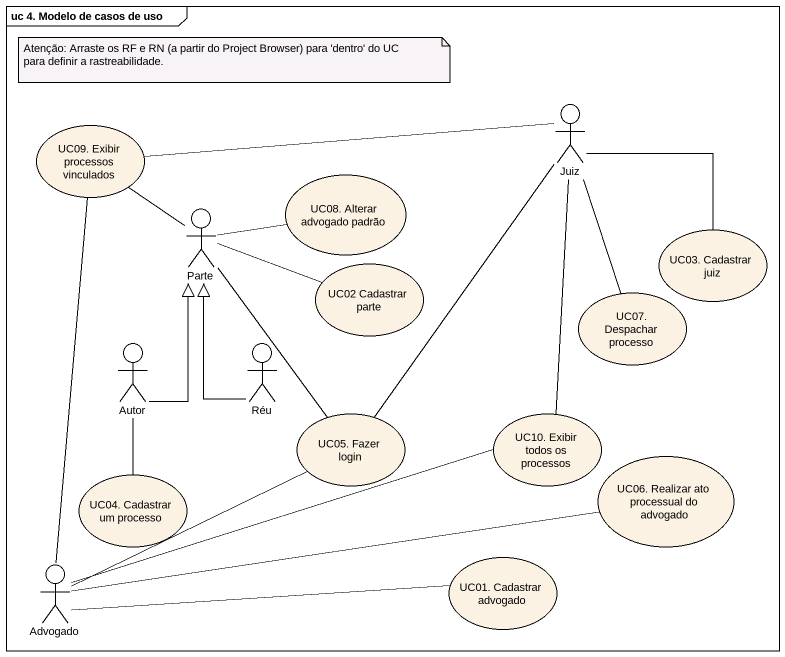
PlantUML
@startuml
mainframe uc 4. Modelo de casos de uso
actor Juiz
usecase "UC09. Exibir processos vinculados" as UC09_Exibir_processos
actor Parte
usecase "UC08. Alterar advogado padrão" as UC08_Alterar_advogado_padrão
usecase "UC03. Cadastrar juiz" as UC03_Cadastrar_juiz
usecase "UC02 Cadastrar parte" as UC02_Cadastrar_parte
usecase "UC07. Despachar processo" as UC07_Despachar_processo
actor Autor
actor Réu
usecase "UC05. Fazer login" as UC05_Fazer_login
usecase "UC10. Exibir todos os processos" as UC10_Exibir_todos_os
usecase "UC04. Cadastrar um processo" as UC04_Cadastrar_um_processo
usecase "UC06. Realizar ato processual do advogado" as UC06_Realizar_ato
actor Advogado
usecase "UC01. Cadastrar advogado" as UC01_Cadastrar_advogado
Juiz -left- UC09_Exibir_processos
Juiz -- UC03_Cadastrar_juiz
Juiz -- UC07_Despachar_processo
Juiz -- UC05_Fazer_login
Juiz -- UC10_Exibir_todos_os
Parte -up- UC09_Exibir_processos
Parte -right- UC08_Alterar_advogado_padrão
Parte -right- UC02_Cadastrar_parte
Parte -- UC05_Fazer_login
Autor -up-|> Parte
Autor -- UC04_Cadastrar_um_processo
Réu -up-|> Parte
Advogado -up- UC09_Exibir_processos
Advogado -right- UC05_Fazer_login
Advogado -right- UC10_Exibir_todos_os
Advogado -right- UC06_Realizar_ato
Advogado -right- UC01_Cadastrar_advogado
note as N1
  Atenção: Arraste os RF e RN (a partir do Project Browser) para 'dentro' do UC para definir a rastreabilidade.
end note
@enduml
